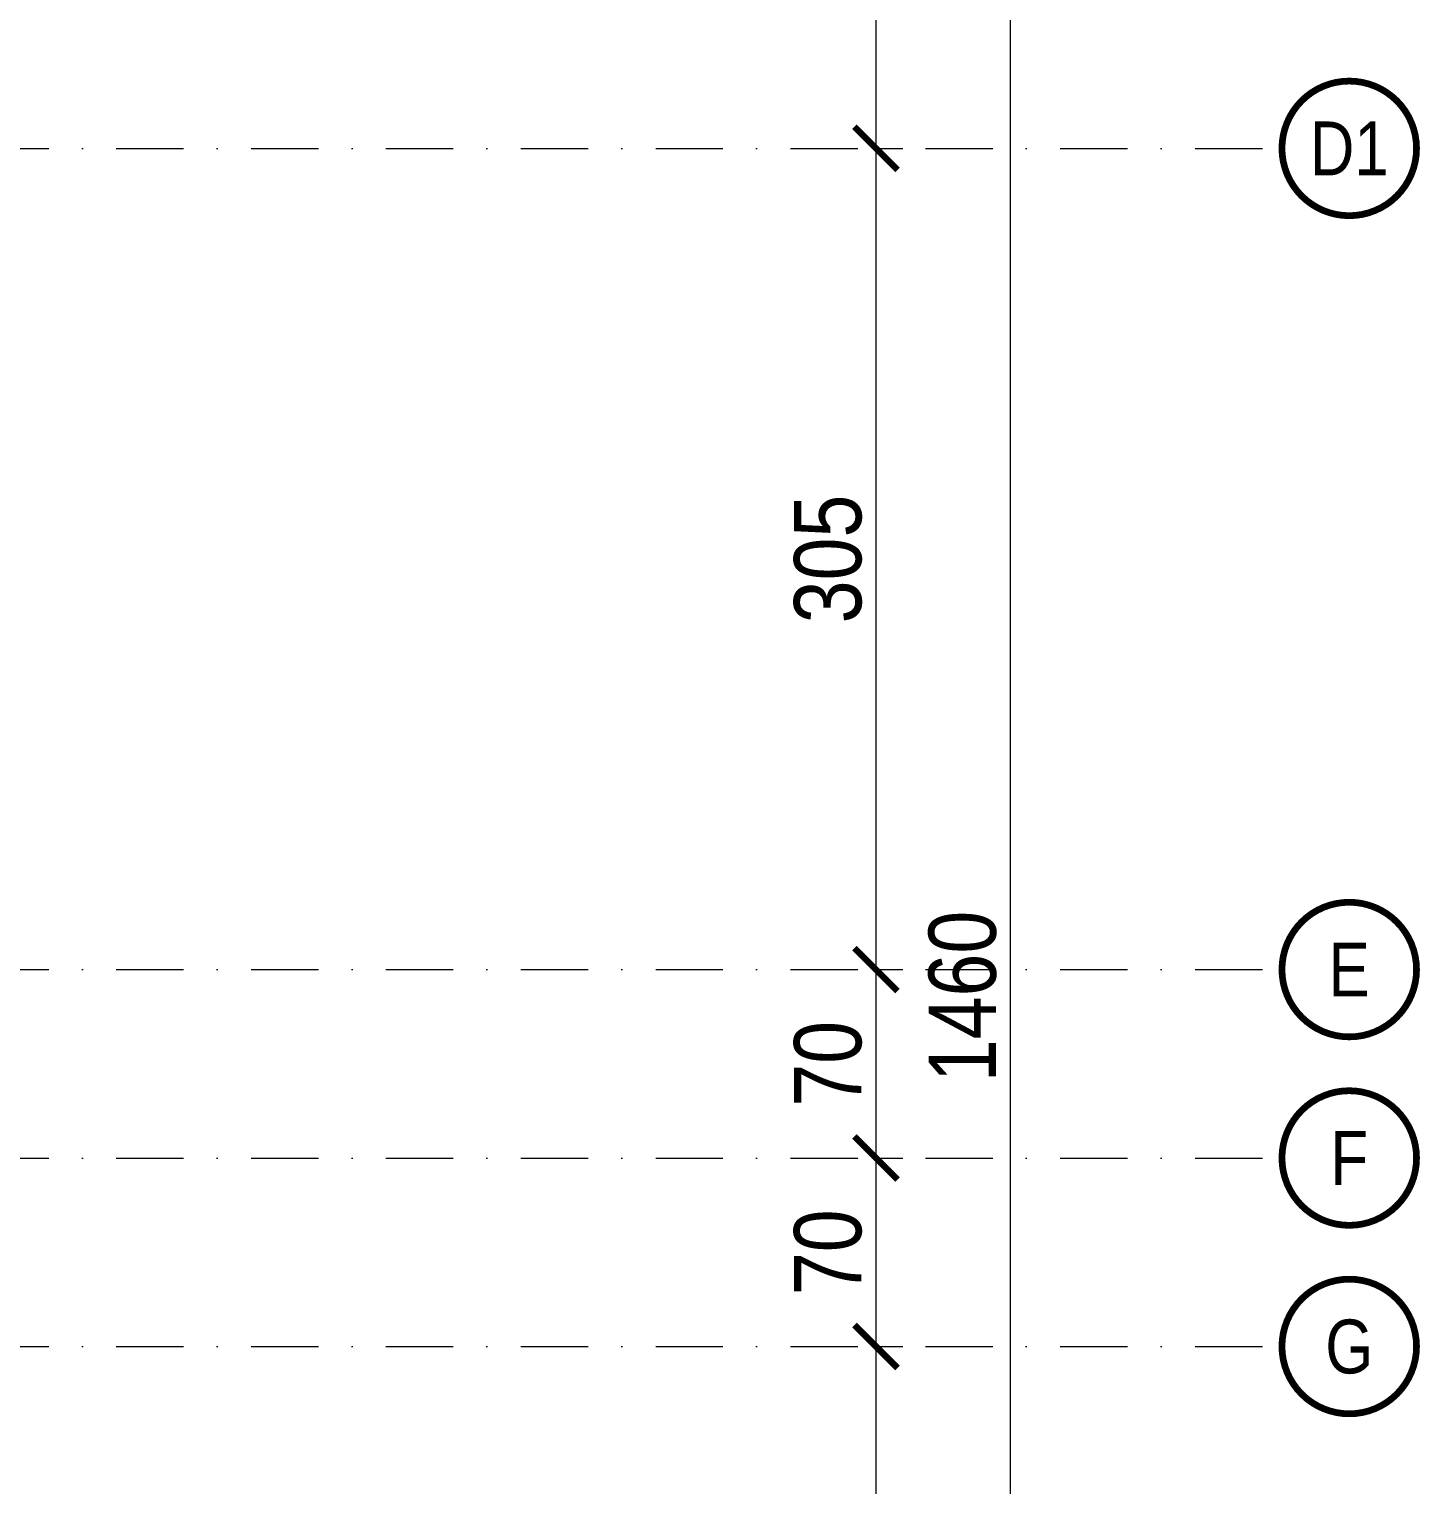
# Model space of a CAD drawing. Header units: centimetres. Extents: x 6300 to 11550, y 0 to 5300.
# Drawn here: x 10369 to 10886, y 2035 to 2576 of the extents above; entities that cross this region are included whole.
import ezdxf
from ezdxf.enums import TextEntityAlignment as Align
from ezdxf.xclip import XClip

# ---------------------------------------------------------------- set-up
doc = ezdxf.new("R2010")
doc.units = ezdxf.units.CM
doc.header["$LTSCALE"] = 100
doc.header["$XCLIPFRAME"] = 0
doc.linetypes.add('D BLOK_AKS_NK$0$DASHDOT2', pattern=[0.5, 0.25, -0.125, 0, -0.125])
for name, color, linetype, lineweight in [('D BLOK_AKS_NK$0$MYD - AKS', 8, 'D BLOK_AKS_NK$0$DASHDOT2', 15), ('D BLOK_AKS_NK$0$MYD - AKS-NO', 7, 'Continuous', 20), ('D BLOK_AKS_NK$0$MYD - DIM-DIS', 2, 'Continuous', 20)]:
    doc.layers.add(name, color=color, linetype=linetype, lineweight=lineweight)
doc.styles.add('D BLOK_AKS_NK$0$MYD_2.50mm', font='ARIALN.TTF', dxfattribs={"height": 25})
doc.styles.add('D BLOK_AKS_NK$0$MYD_4.00mm', font='ARIALN.TTF', dxfattribs={"height": 40})
doc.dimstyles.new('D BLOK_AKS_NK$0$MYD_DIM100', dxfattribs={"dimscale": 0, "dimtxt": 25, "dimasz": 16, "dimexe": 10, "dimexo": 0, "dimgap": 5, "dimtad": 1, "dimdec": 1, "dimrnd": 0.5, "dimzin": 12, "dimdsep": 46, "dimtxsty": 'D BLOK_AKS_NK$0$MYD_2.50mm', "dimblk": 'D BLOK_AKS_NK$0$_ARCHTICK', "dimcen": 0.09, "dimdle": 10, "dimclrd": 256, "dimclre": 256, "dimclrt": 256, "dimadec": 0, "dimazin": 0, "dimtfac": 1, "dimtdec": 1, "dimtix": 1, "dimtofl": 0, "dimtmove": 2, "dimatfit": 1, "dimldrblk": 'D BLOK_AKS_NK$0$_ARCHTICK', "dimfxl": 60, "dimfxlon": 1, "dimtolj": 1, "dimtzin": 0, "dimlwd": -1, "dimlwe": -1, "dimarcsym": 0})

# ---------------------------------------------------------------- blocks, each defined once
blk = doc.blocks.new('D BLOK_AKS_NK$0$_ARCHTICK')
at = {"color": 0, "linetype": 'ByBlock', "const_width": 0.15}
blk.add_lwpolyline([(-0.5, -0.5), (0.5, 0.5)], dxfattribs=at)
blk = doc.blocks.new('*D539')
at = {"layer": 'D BLOK_AKS_NK$0$MYD - DIM-DIS', "transparency": 16777216}
for p, q in [((4433.82, 1476.42), (4433.82, 2956.42)), ((4433.82, 2946.42), (4443.82, 2946.42)), ((4433.82, 1486.42), (4443.82, 1486.42))]:
    blk.add_line(p, q, dxfattribs=at)
at = {"layer": 'Defpoints', "color": 0, "transparency": 16777216}
for p in [(4433.82, 2946.42), (4433.82, 2946.42), (4433.82, 1486.42)]:
    blk.add_point(p, dxfattribs=at)
at = {"layer": 'D BLOK_AKS_NK$0$MYD - DIM-DIS', "transparency": 16777216, "xscale": 16, "yscale": 16, "zscale": 16}
for p, rotation in [((4433.82, 2946.42), 90), ((4433.82, 1486.42), 270)]:
    blk.add_blockref('D BLOK_AKS_NK$0$_ARCHTICK', p, dxfattribs=dict(at, rotation=rotation))
at = {"layer": 'D BLOK_AKS_NK$0$MYD - DIM-DIS', "transparency": 16777216, "insert": (4416.05, 2216.42), "char_height": 25, "attachment_point": 5, "rotation": 90, "style": 'D BLOK_AKS_NK$0$MYD_2.50mm'}
blk.add_mtext('\\A1;1460', dxfattribs=at)
blk = doc.blocks.new('*D542')
at = {"layer": 'D BLOK_AKS_NK$0$MYD - DIM-DIS', "transparency": 16777216}
for p, q in [((4383.82, 2736.42), (4383.82, 2521.42)), ((4383.82, 2726.42), (4393.82, 2726.42)), ((4383.82, 2531.42), (4393.82, 2531.42))]:
    blk.add_line(p, q, dxfattribs=at)
at = {"layer": 'Defpoints', "color": 0, "transparency": 16777216}
for p in [(4383.82, 2726.42), (4383.82, 2531.42), (4383.82, 2531.42)]:
    blk.add_point(p, dxfattribs=at)
at = {"layer": 'D BLOK_AKS_NK$0$MYD - DIM-DIS', "transparency": 16777216, "xscale": 16, "yscale": 16, "zscale": 16}
for p, rotation in [((4383.82, 2726.42), 90), ((4383.82, 2531.42), 270)]:
    blk.add_blockref('D BLOK_AKS_NK$0$_ARCHTICK', p, dxfattribs=dict(at, rotation=rotation))
at = {"layer": 'D BLOK_AKS_NK$0$MYD - DIM-DIS', "transparency": 16777216, "insert": (4366.05, 2628.92), "char_height": 25, "attachment_point": 5, "rotation": 90, "style": 'D BLOK_AKS_NK$0$MYD_2.50mm'}
blk.add_mtext('\\A1;195', dxfattribs=at)
blk = doc.blocks.new('*D543')
at = {"layer": 'D BLOK_AKS_NK$0$MYD - DIM-DIS', "transparency": 16777216}
for p, q in [((4383.82, 2236.42), (4383.82, 2146.42)), ((4383.82, 2226.42), (4393.82, 2226.42)), ((4383.82, 2156.42), (4393.82, 2156.42))]:
    blk.add_line(p, q, dxfattribs=at)
at = {"layer": 'Defpoints', "color": 0, "transparency": 16777216}
for p in [(4383.82, 2226.42), (4383.82, 2156.42), (4383.82, 2156.42)]:
    blk.add_point(p, dxfattribs=at)
at = {"layer": 'D BLOK_AKS_NK$0$MYD - DIM-DIS', "transparency": 16777216, "xscale": 16, "yscale": 16, "zscale": 16}
for p, rotation in [((4383.82, 2226.42), 90), ((4383.82, 2156.42), 270)]:
    blk.add_blockref('D BLOK_AKS_NK$0$_ARCHTICK', p, dxfattribs=dict(at, rotation=rotation))
at = {"layer": 'D BLOK_AKS_NK$0$MYD - DIM-DIS', "transparency": 16777216, "insert": (4366.05, 2191.42), "char_height": 25, "attachment_point": 5, "rotation": 90, "style": 'D BLOK_AKS_NK$0$MYD_2.50mm'}
blk.add_mtext('\\A1;70', dxfattribs=at)
blk = doc.blocks.new('*D544')
at = {"layer": 'D BLOK_AKS_NK$0$MYD - DIM-DIS', "transparency": 16777216}
for p, q in [((4383.82, 2096.42), (4383.82, 1576.42)), ((4383.82, 2086.42), (4393.82, 2086.42)), ((4383.82, 1586.42), (4393.82, 1586.42))]:
    blk.add_line(p, q, dxfattribs=at)
at = {"layer": 'Defpoints', "color": 0, "transparency": 16777216}
for p in [(4383.82, 2086.42), (4383.82, 1586.42), (4383.82, 1586.42)]:
    blk.add_point(p, dxfattribs=at)
at = {"layer": 'D BLOK_AKS_NK$0$MYD - DIM-DIS', "transparency": 16777216, "xscale": 16, "yscale": 16, "zscale": 16}
for p, rotation in [((4383.82, 2086.42), 90), ((4383.82, 1586.42), 270)]:
    blk.add_blockref('D BLOK_AKS_NK$0$_ARCHTICK', p, dxfattribs=dict(at, rotation=rotation))
at = {"layer": 'D BLOK_AKS_NK$0$MYD - DIM-DIS', "transparency": 16777216, "insert": (4366.05, 1836.42), "char_height": 25, "attachment_point": 5, "rotation": 90, "style": 'D BLOK_AKS_NK$0$MYD_2.50mm'}
blk.add_mtext('\\A1;500', dxfattribs=at)
blk = doc.blocks.new('D BLOK_AKS_NK$0$TAG_AKS')
at = {"layer": 'D BLOK_AKS_NK$0$MYD - AKS-NO', "const_width": 5}
blk.add_lwpolyline([(0, 100, -1), (0, 0, -1)], format="xyb", close=True, dxfattribs=at)
at = {"layer": 'D BLOK_AKS_NK$0$MYD - AKS-NO', "color": 3, "style": 'D BLOK_AKS_NK$0$MYD_4.00mm'}
blk.add_attdef('AKS', text='', height=40, dxfattribs=at).set_placement((0, 50), align=Align.MIDDLE_CENTER)
blk = doc.blocks.new('*D550')
at = {"layer": 'D BLOK_AKS_NK$0$MYD - DIM-DIS', "transparency": 16777216}
for p, q in [((4383.82, 2541.42), (4383.82, 2216.42)), ((4383.82, 2531.42), (4393.82, 2531.42)), ((4383.82, 2226.42), (4393.82, 2226.42))]:
    blk.add_line(p, q, dxfattribs=at)
at = {"layer": 'Defpoints', "color": 0, "transparency": 16777216}
for p in [(4383.82, 2531.42), (4383.82, 2226.42), (4383.82, 2226.42)]:
    blk.add_point(p, dxfattribs=at)
at = {"layer": 'D BLOK_AKS_NK$0$MYD - DIM-DIS', "transparency": 16777216, "xscale": 16, "yscale": 16, "zscale": 16}
for p, rotation in [((4383.82, 2531.42), 90), ((4383.82, 2226.42), 270)]:
    blk.add_blockref('D BLOK_AKS_NK$0$_ARCHTICK', p, dxfattribs=dict(at, rotation=rotation))
at = {"layer": 'D BLOK_AKS_NK$0$MYD - DIM-DIS', "transparency": 16777216, "insert": (4366.05, 2378.92), "char_height": 25, "attachment_point": 5, "rotation": 90, "style": 'D BLOK_AKS_NK$0$MYD_2.50mm'}
blk.add_mtext('\\A1;305', dxfattribs=at)
blk = doc.blocks.new('*D551')
at = {"layer": 'D BLOK_AKS_NK$0$MYD - DIM-DIS', "transparency": 16777216}
for p, q in [((4383.82, 2166.42), (4383.82, 2076.42)), ((4383.82, 2156.42), (4393.82, 2156.42)), ((4383.82, 2086.42), (4393.82, 2086.42))]:
    blk.add_line(p, q, dxfattribs=at)
at = {"layer": 'Defpoints', "color": 0, "transparency": 16777216}
for p in [(4383.82, 2156.42), (4383.82, 2086.42), (4383.82, 2086.42)]:
    blk.add_point(p, dxfattribs=at)
at = {"layer": 'D BLOK_AKS_NK$0$MYD - DIM-DIS', "transparency": 16777216, "xscale": 16, "yscale": 16, "zscale": 16}
for p, rotation in [((4383.82, 2156.42), 90), ((4383.82, 2086.42), 270)]:
    blk.add_blockref('D BLOK_AKS_NK$0$_ARCHTICK', p, dxfattribs=dict(at, rotation=rotation))
at = {"layer": 'D BLOK_AKS_NK$0$MYD - DIM-DIS', "transparency": 16777216, "insert": (4366.05, 2121.42), "char_height": 25, "attachment_point": 5, "rotation": 90, "style": 'D BLOK_AKS_NK$0$MYD_2.50mm'}
blk.add_mtext('\\A1;70', dxfattribs=at)
blk = doc.blocks.new('D BLOK_AKS_NK')
at = {"layer": 'D BLOK_AKS_NK$0$MYD - AKS'}
for points in [[(193.78, 2531.42), (4534.65, 2531.42)], [(193.78, 2226.42), (4534.65, 2226.42)], [(193.78, 2156.42), (4534.65, 2156.42)], [(193.78, 2086.42), (4534.65, 2086.42)]]:
    blk.add_lwpolyline(points, dxfattribs=at)
ref = blk.add_blockref('D BLOK_AKS_NK$0$TAG_AKS', (4559.65, 2506.42), dxfattribs=dict(xscale=0.5, yscale=0.5, zscale=0.5))
ref.add_attrib('AKS', 'D1', dxfattribs={"layer": 'D BLOK_AKS_NK$0$MYD - AKS-NO', "color": 3, "linetype": 'ByBlock', "height": 20, "style": 'D BLOK_AKS_NK$0$MYD_4.00mm'}).set_placement((4559.65, 2531.42), align=Align.MIDDLE_CENTER)
ref = blk.add_blockref('D BLOK_AKS_NK$0$TAG_AKS', (4559.65, 2201.42), dxfattribs=dict(xscale=0.5, yscale=0.5, zscale=0.5))
ref.add_attrib('AKS', 'E', dxfattribs={"layer": 'D BLOK_AKS_NK$0$MYD - AKS-NO', "color": 3, "linetype": 'ByBlock', "height": 20, "style": 'D BLOK_AKS_NK$0$MYD_4.00mm'}).set_placement((4559.65, 2226.42), align=Align.MIDDLE_CENTER)
ref = blk.add_blockref('D BLOK_AKS_NK$0$TAG_AKS', (4559.65, 2131.42), dxfattribs=dict(xscale=0.5, yscale=0.5, zscale=0.5))
ref.add_attrib('AKS', 'F', dxfattribs={"layer": 'D BLOK_AKS_NK$0$MYD - AKS-NO', "color": 3, "linetype": 'ByBlock', "height": 20, "style": 'D BLOK_AKS_NK$0$MYD_4.00mm'}).set_placement((4559.65, 2156.42), align=Align.MIDDLE_CENTER)
ref = blk.add_blockref('D BLOK_AKS_NK$0$TAG_AKS', (4559.65, 2061.42), dxfattribs=dict(xscale=0.5, yscale=0.5, zscale=0.5))
ref.add_attrib('AKS', 'G', dxfattribs={"layer": 'D BLOK_AKS_NK$0$MYD - AKS-NO', "color": 3, "linetype": 'ByBlock', "height": 20, "style": 'D BLOK_AKS_NK$0$MYD_4.00mm'}).set_placement((4559.65, 2086.42), align=Align.MIDDLE_CENTER)
at = {"layer": 'D BLOK_AKS_NK$0$MYD - DIM-DIS'}
for base, p1, p2, picture, middle in [((4433.82, 2946.42), (4433.82, 1486.42), (4433.82, 2946.42), '*D539', (4416.05, 2216.42)), ((4383.82, 2531.42), (4383.82, 2726.42), (4383.82, 2531.42), '*D542', (4366.05, 2628.92)), ((4383.82, 2226.42), (4383.82, 2531.42), (4383.82, 2226.42), '*D550', (4366.05, 2378.92)), ((4383.82, 2156.42), (4383.82, 2226.42), (4383.82, 2156.42), '*D543', (4366.05, 2191.42)), ((4383.82, 2086.42), (4383.82, 2156.42), (4383.82, 2086.42), '*D551', (4366.05, 2121.42)), ((4383.82, 1586.42), (4383.82, 2086.42), (4383.82, 1586.42), '*D544', (4366.05, 1836.42))]:
    dim = blk.add_linear_dim(base=base, p1=p1, p2=p2, angle=90, dimstyle='D BLOK_AKS_NK$0$MYD_DIM100', override={"dimscale": 1}, dxfattribs=at)
    dim.commit()
    dim.dimension.update_dxf_attribs({"geometry": picture, "text_midpoint": middle})
blk = doc.blocks.new('D BLOK_ZK')
blk.add_blockref('D BLOK_AKS_NK', (0, 0))

msp = doc.modelspace()

# ---------------------------------------------------------------- block references
ref = msp.add_blockref('D BLOK_ZK', (6300, 0))
XClip(ref).set_block_clipping_path([(24.9999999999, 25.0000000598), (4724.9999999999, 4424.0000000001)])

doc.saveas('drawing.dxf')
